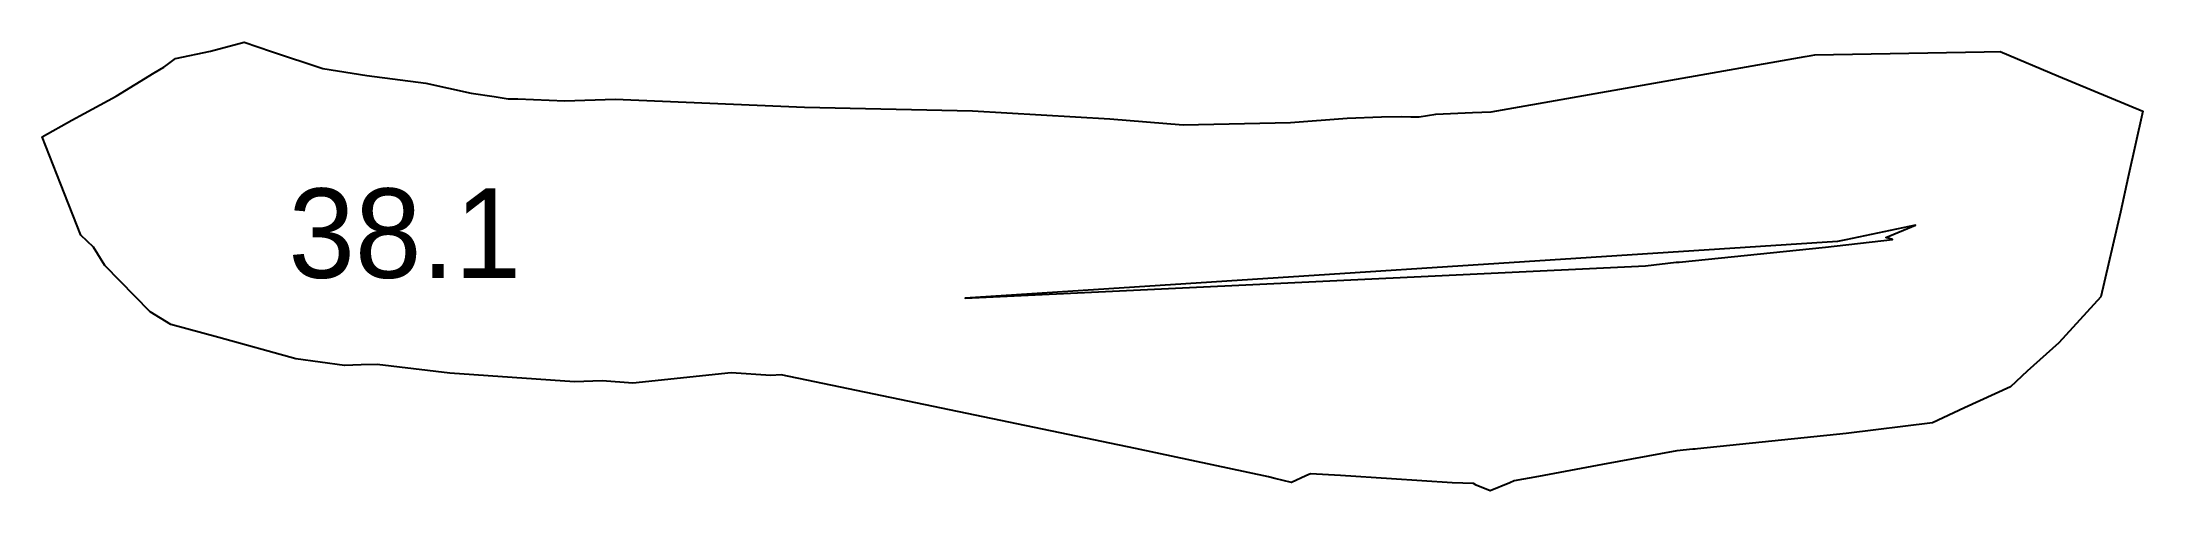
# Model space of a CAD drawing. Extents: x 22 to 139, y 11 to 36.
import ezdxf

# ---------------------------------------------------------------- set-up
doc = ezdxf.new("R2010")
doc.units = 0
doc.layers.get('0').update_dxf_attribs({"color": 255, "linetype": 'CONTINUOUS'})

msp = doc.modelspace()

# ---------------------------------------------------------------- linework, layer by layer
at = {"color": 1}
for points in [[(50.925, 32.9659), (53.7326, 33.0469), (64.3183, 32.6066), (73.7038, 32.3978), (81.3791, 31.9466), (85.4766, 31.6094), (91.4858, 31.7467), (94.6508, 31.9844), (96.5692, 32.0557), (97.7133, 32.079), (98.2037, 32.0677), (98.6771, 32.0567), (99.6065, 32.2051), (101.658, 32.3028), (102.695, 32.3506), (120.25, 35.4297), (120.591, 35.4897), (120.798, 35.5327), (130.261, 35.7001), (131.149, 35.7119), (134.415, 34.3405), (139.133, 32.38), (138.306, 28.7064), (137.87, 26.7397), (136.771, 21.9959), (134.424, 19.4216), (132.662, 17.8482), (131.727, 16.9638), (129.159, 15.7885), (127.36, 14.9444), (122.535, 14.355), (114.241, 13.5067), (114.109, 13.4819), (113.964, 13.4829), (113.083, 13.3906), (108.925, 12.6297), (105.344, 11.9469), (103.989, 11.711), (103.745, 11.6023), (102.637, 11.1411), (101.855, 11.4729), (101.709, 11.5569), (100.528, 11.5935), (97.1387, 11.8124), (94.2874, 12.0155), (92.6009, 12.0988), (92.3422, 11.9963), (91.5339, 11.6229), (90.6063, 11.8451), (90.2556, 11.9291), (82.8232, 13.5214), (63.0125, 17.6425), (62.4412, 17.6021), (60.2191, 17.7533), (54.7285, 17.1698), (53.0019, 17.3015), (51.4679, 17.2407), (44.491, 17.7252), (40.4379, 18.213), (39.545, 18.1899), (38.6167, 18.1569), (35.8941, 18.534), (31.5795, 19.7247), (28.8959, 20.4598), (27.7516, 21.1543), (25.2222, 23.7552), (24.5765, 24.7733), (23.8731, 25.4515), (22.7325, 28.3253), (21.7021, 30.9361), (23.3774, 31.8717), (24.0671, 32.243), (25.853, 33.2119), (27.9719, 34.5273), (28.5151, 34.842), (28.7171, 34.9824), (29.166, 35.3254), (31.1191, 35.7422), (33.0064, 36.2462), (34.5312, 35.7212), (37.4, 34.7574), (39.8663, 34.3706), (43.1478, 33.9358), (45.6803, 33.3858), (46.9701, 33.2064), (47.7482, 33.0724), (48.2951, 33.0713)], [(111.332, 23.7323), (113.034, 23.9304), (113.21, 23.9322), (121.392, 24.7814), (125.141, 25.196), (124.757, 25.3088), (126.41, 26.0052), (122.526, 25.1809), (122.062, 25.0986), (73.2983, 21.9168)]]:
    msp.add_lwpolyline(points, close=True, dxfattribs=at)

# ---------------------------------------------------------------- texts
msp.add_text('38.1', height=5).set_placement((35.4728, 23.0567))

doc.saveas('drawing.dxf')
